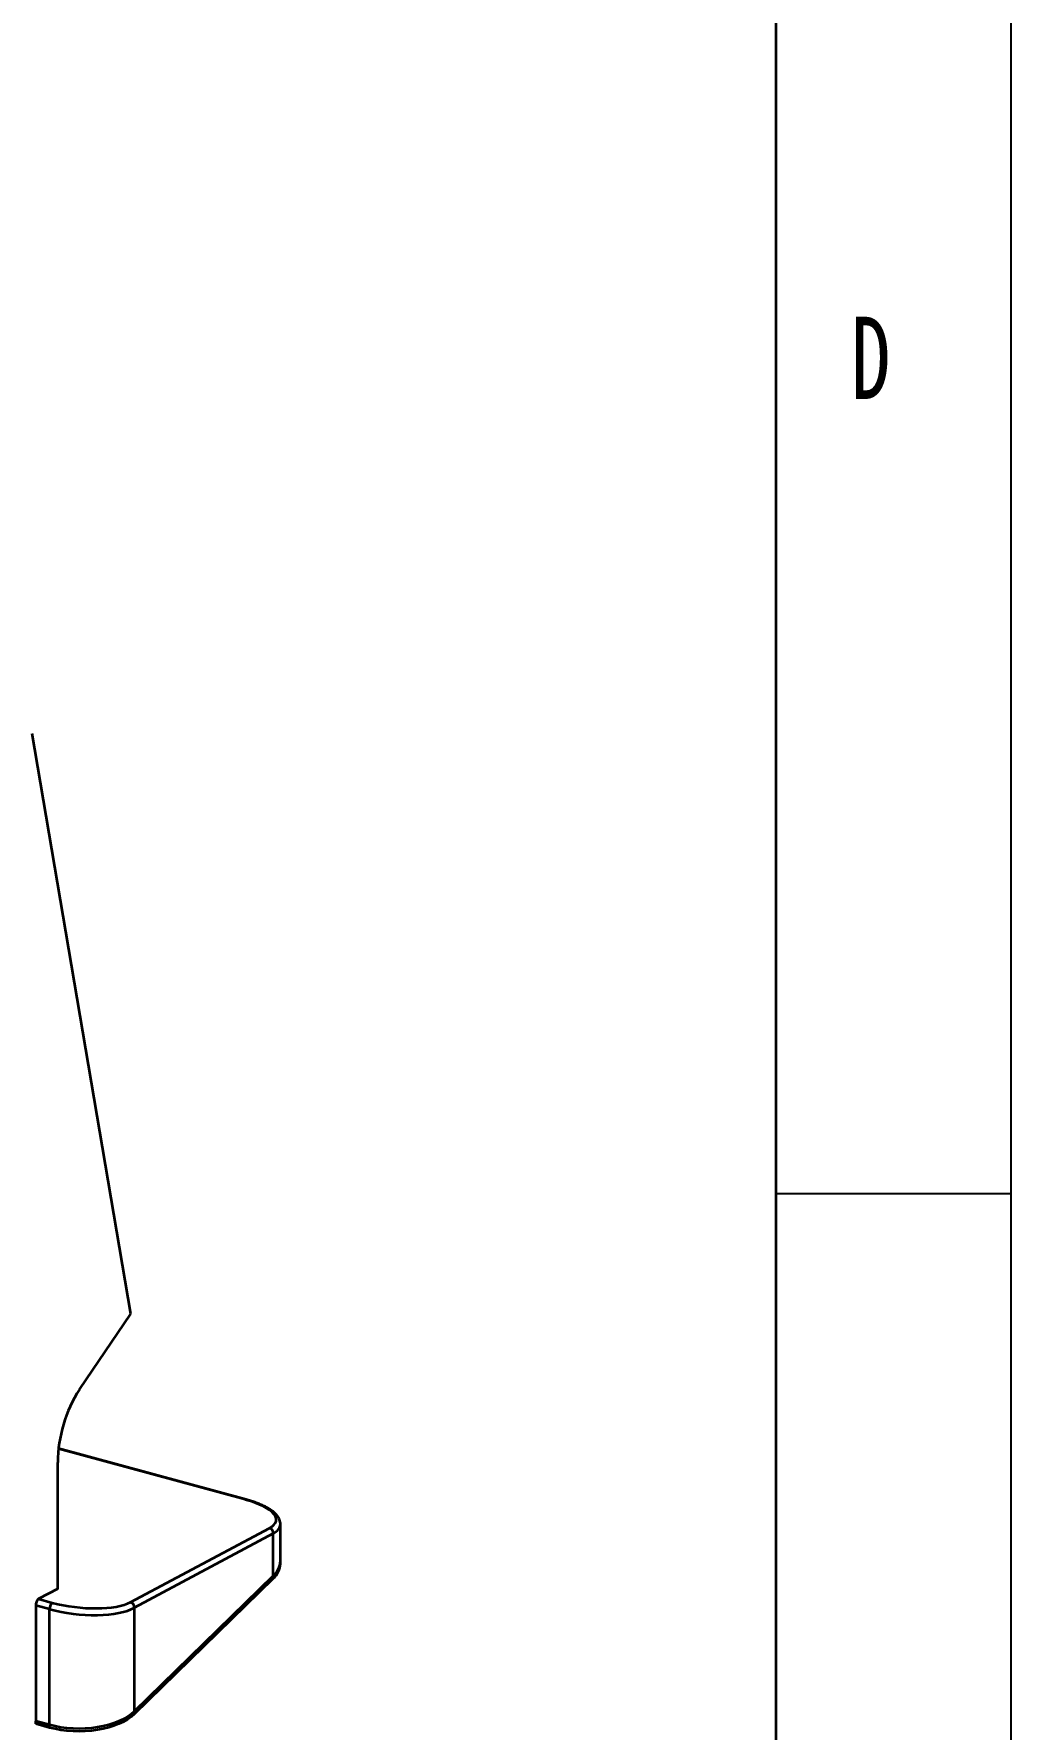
# Model space of a CAD drawing. Header units: millimetres. Extents: x 0 to 4752, y 0 to 3360.
# Drawn here: x 4419 to 4752, y 938 to 1515 of the extents above; entities that cross this region are included whole.
import ezdxf

# ---------------------------------------------------------------- set-up
doc = ezdxf.new("R2010")
doc.units = ezdxf.units.MM
doc.header["$LTSCALE"] = 8
doc.layers.add('图框线', color=5, linetype='Continuous', lineweight=35)
doc.layers.add('细线', color=5, linetype='Continuous')
doc.styles.add('SLDTEXTSTYLE4', font='TXT', dxfattribs={"width": 0.7})

# ---------------------------------------------------------------- blocks, each defined once
blk = doc.blocks.new('工程图视图10')
at = {"color": 7, "linetype": 'Continuous', "lineweight": 35}
for p, q in [((-50.94, 85.01), (-84.55, 282.61)), ((-68.45, 59.3), (-50.94, 85.01)), ((-11.95, 21.76), (-75.55, 39.04)), ((-11.7, 21.8), (-75.54, 39.14)), ((-75.83, -8.55), (-75.83, 34.44)), ((-51, -13.15), (-3.71, 12.1)), ((0, 0.91), (0, 13.43)), ((-2.47, 10.21), (-49.76, -15.04)), ((-2.47, -4.21), (-2.47, 10.21)), ((0, 0), (0, 0.91)), ((-2.47, -4.21), (-49.76, -50.37)), ((-49.76, -50.37), (-2.47, -4.21)), ((-2.47, -5.13), (-49.76, -51.29)), ((-2.47, -5.13), (-2.47, -4.21)), ((-75.83, -8.55), (-82.38, -12.04)), ((-83.3, -14.28), (-83.3, -53.68)), ((-78.58, -15.56), (-83.3, -14.28)), ((-82.38, -12.04), (-77.66, -13.33)), ((-78.58, -54.96), (-78.58, -15.56)), ((-49.76, -15.04), (-49.76, -50.37)), ((-49.76, -51.29), (-49.76, -50.37)), ((-78.58, -54.96), (-83.3, -53.68)), ((-83.3, -54.59), (-83.3, -53.68)), ((-83.3, -53.68), (-78.58, -54.96)), ((-78.58, -55.88), (-83.3, -54.59)), ((-78.58, -55.88), (-78.58, -54.96))]:
    blk.add_line(p, q, dxfattribs=at)
at = {"color": 7, "linetype": 'Continuous', "lineweight": 35, "flags": 128}
for points in [[(-49.76, -50.37), (-50.82, -51.3), (-52.06, -52.17), (-53.46, -52.97), (-55, -53.7), (-56.68, -54.35), (-58.47, -54.91), (-60.36, -55.37), (-62.32, -55.74), (-64.35, -56.01), (-66.42, -56.17), (-68.51, -56.23), (-70.6, -56.18), (-72.68, -56.03), (-74.71, -55.78), (-76.68, -55.42), (-78.58, -54.96)], [(-49.76, -50.37), (-50.82, -51.3), (-52.06, -52.17), (-53.46, -52.97), (-55, -53.7), (-56.68, -54.35), (-58.47, -54.91), (-60.36, -55.37), (-62.32, -55.74), (-64.35, -56.01), (-66.42, -56.17), (-68.51, -56.23), (-70.6, -56.18), (-72.68, -56.03), (-74.71, -55.78), (-76.68, -55.42), (-78.58, -54.96)], [(-49.76, -51.29), (-50.82, -52.21), (-52.06, -53.08), (-53.46, -53.89), (-55, -54.61), (-56.68, -55.26), (-58.47, -55.82), (-60.36, -56.29), (-62.32, -56.66), (-64.35, -56.92), (-66.42, -57.09), (-68.51, -57.15), (-70.6, -57.1), (-72.68, -56.95), (-74.71, -56.69), (-76.68, -56.33), (-78.58, -55.88)]]:
    blk.add_lwpolyline(points, dxfattribs=at)
at = {"color": 7, "linetype": 'Continuous', "lineweight": 35}
for centre, radius, start, end in [((-28.27, 33.85), 47.56, 147.64734, 179.29421), ((-11.78, 21.49), 0.318, 76.31768, 122.20833), ((-4.23, 10.4), 1.78, 353.82223, 72.76755), ((-7.32, 1.28), 7.33, 311.4804, 357.1577), ((-7.32, 1.28), 7.33, 311.4804, 357.1577), ((-7.32, 0.36), 7.33, 311.4804, 357.1577), ((-80.42, -14.16), 2.88, 132.75124, 182.39602), ((-75.71, -15.44), 2.88, 132.75124, 182.39602), ((-51.52, -14.85), 1.78, 353.82223, 72.76755)]:
    blk.add_arc(centre, radius, start, end, dxfattribs=at)
for centre, major_axis, ratio, start_param, end_param in [((-21.16, 16.84), (19.72, -2.13), 0.329106, 5.833209, 7.404005), ((-21.33, 15.33), (21.32, -2.16), 0.343132, 5.832309, 6.316728), ((-68.63, -9.91), (21.32, -2.16), 0.343132, 4.261512, 5.832309), ((-68.45, -8.41), (19.72, -2.13), 0.329106, 4.262413, 5.833209)]:
    blk.add_ellipse(centre, major_axis=major_axis, ratio=ratio, start_param=start_param, end_param=end_param, dxfattribs=at)
blk.add_open_spline([(-0.02, 13.42), (-0.01, 13.52), (0.01, 13.89), (-0.13, 14.52), (-0.42, 15.28), (-0.87, 16.03), (-1.48, 16.77), (-2.26, 17.5), (-3.2, 18.22), (-4.3, 18.9), (-5.52, 19.55), (-6.85, 20.16), (-8.28, 20.72), (-9.78, 21.24), (-10.94, 21.59), (-11.58, 21.76), (-11.7, 21.8)], degree=3, knots=[0, 0, 0, 0, 0.026172, 0.094064, 0.163391, 0.236514, 0.314879, 0.398163, 0.484163, 0.570222, 0.655263, 0.739225, 0.822287, 0.904662, 0.982013, 1, 1, 1, 1], dxfattribs=at)

msp = doc.modelspace()

# ---------------------------------------------------------------- linework, layer by layer
at = {"layer": '图框线'}
msp.add_line((4672, 80), (4672, 3280), dxfattribs=at)
at = {"layer": '细线'}
for p, q in [((4752, 0), (4752, 3360)), ((4752, 1120), (4672, 1120)), ((4752, 1120), (4672, 1120))]:
    msp.add_line(p, q, dxfattribs=at)

# ---------------------------------------------------------------- block references
at = {"color": 7, "linetype": 'Continuous', "lineweight": 35}
msp.add_blockref('工程图视图10', (4503.199805, 994.11156), dxfattribs=at)

# ---------------------------------------------------------------- texts
at = {"layer": '细线', "insert": (4697.574625, 1418.671047), "char_height": 28, "attachment_point": 1, "style": 'SLDTEXTSTYLE4'}
msp.add_mtext('D', dxfattribs=at)

doc.saveas('drawing.dxf')
